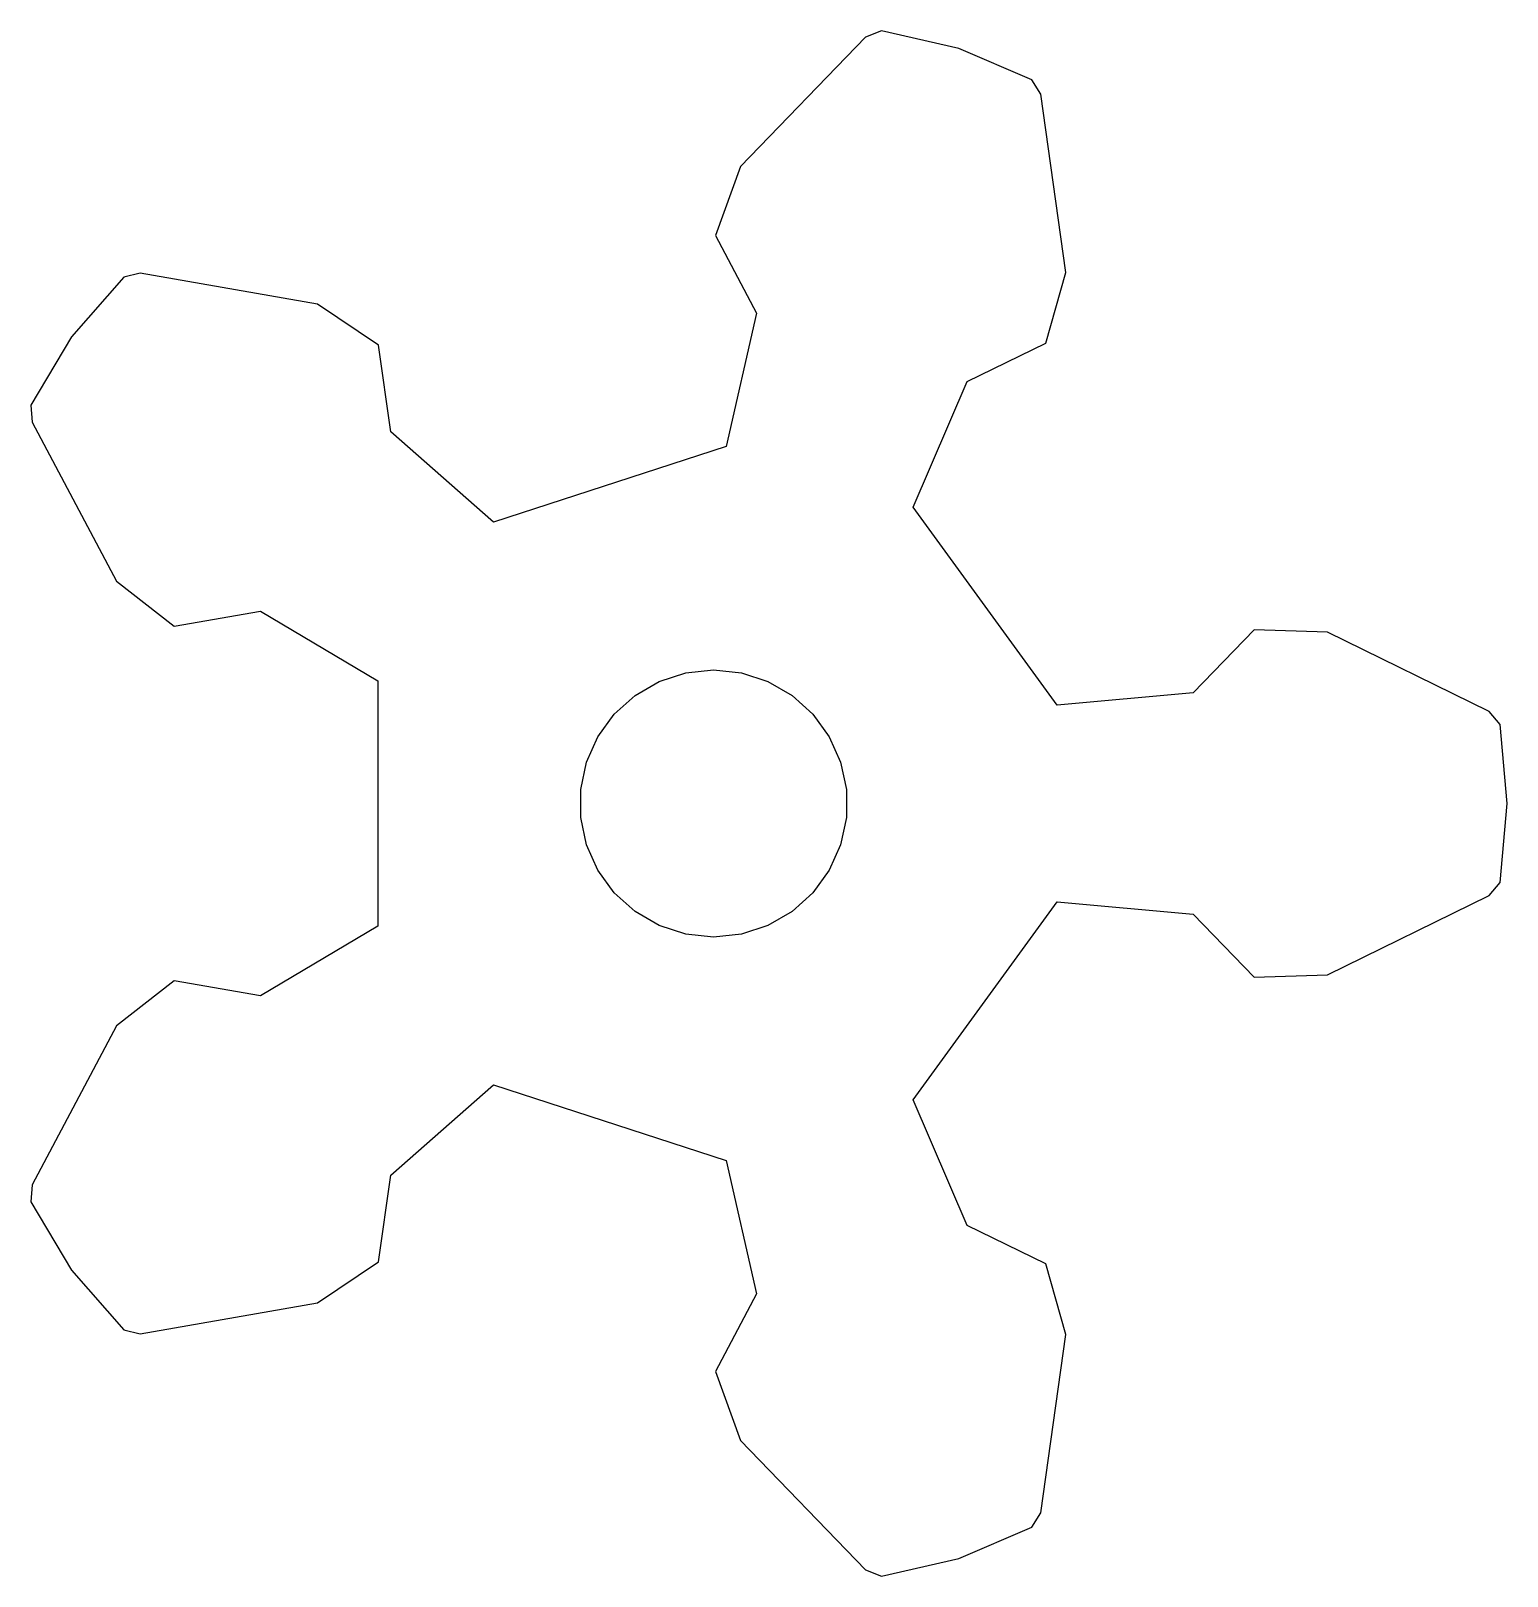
# Model space of a CAD drawing. Header units: metres. Extents: x -7.7 to 8.9, y -8.7 to 8.7.
import ezdxf

# ---------------------------------------------------------------- set-up
doc = ezdxf.new("R2010")
doc.units = ezdxf.units.M

msp = doc.modelspace()

# ---------------------------------------------------------------- linework, layer by layer
for p, q in [((1.886, 8.675), (1.708, 8.603)), ((2.754, 8.476), (1.886, 8.675)), ((1.708, 8.603), (0.303, 7.151)), ((3.573, 8.126), (2.754, 8.476)), ((3.675, 7.964), (3.573, 8.126)), ((3.958, 5.963), (3.675, 7.964)), ((0.303, 7.151), (0.02, 6.376)), ((0.02, 6.376), (0.482, 5.506)), ((-6.624, 5.91), (-7.211, 5.239)), ((-6.439, 5.956), (-6.624, 5.91)), ((-4.448, 5.607), (-6.439, 5.956)), ((3.732, 5.17), (3.958, 5.963)), ((-3.764, 5.147), (-4.448, 5.607)), ((0.482, 5.506), (0.143, 4.01)), ((-7.211, 5.239), (-7.667, 4.474)), ((-3.626, 4.172), (-3.764, 5.147)), ((2.847, 4.738), (3.732, 5.17)), ((2.241, 3.329), (2.847, 4.738)), ((-7.667, 4.474), (-7.654, 4.283)), ((-7.654, 4.283), (-6.707, 2.498)), ((-2.473, 3.16), (-3.626, 4.172)), ((0.143, 4.01), (-2.473, 3.16)), ((3.858, 1.103), (2.241, 3.329)), ((-6.707, 2.498), (-6.058, 1.99)), ((-6.058, 1.99), (-5.088, 2.16)), ((-5.088, 2.16), (-3.77, 1.376)), ((6.071, 1.951), (5.386, 1.243)), ((6.894, 1.922), (6.071, 1.951)), ((8.71, 1.034), (6.894, 1.922)), ((-0.61, 1.37), (-0.312, 1.467)), ((-0.312, 1.467), (0, 1.5)), ((0, 1.5), (0.312, 1.467)), ((0.312, 1.467), (0.61, 1.37)), ((-3.77, 1.376), (-3.77, -1.376)), ((-0.882, 1.214), (-0.61, 1.37)), ((0.61, 1.37), (0.882, 1.214)), ((5.386, 1.243), (3.858, 1.103)), ((-1.115, 1.004), (-0.882, 1.214)), ((0.882, 1.214), (1.115, 1.004)), ((-1.299, 0.75), (-1.115, 1.004)), ((1.115, 1.004), (1.299, 0.75)), ((8.833, 0.887), (8.71, 1.034)), ((8.913, 0), (8.833, 0.887)), ((-1.427, 0.464), (-1.299, 0.75)), ((1.299, 0.75), (1.427, 0.464)), ((-1.492, 0.157), (-1.427, 0.464)), ((1.427, 0.464), (1.492, 0.157)), ((-1.492, -0.157), (-1.492, 0.157)), ((1.492, 0.157), (1.492, -0.157)), ((8.833, -0.887), (8.913, 0)), ((-1.427, -0.464), (-1.492, -0.157)), ((1.492, -0.157), (1.427, -0.464)), ((-1.299, -0.75), (-1.427, -0.464)), ((1.427, -0.464), (1.299, -0.75)), ((-1.115, -1.004), (-1.299, -0.75)), ((1.299, -0.75), (1.115, -1.004)), ((-0.882, -1.214), (-1.115, -1.004)), ((1.115, -1.004), (0.882, -1.214)), ((6.894, -1.922), (8.71, -1.034)), ((8.71, -1.034), (8.833, -0.887)), ((-0.61, -1.37), (-0.882, -1.214)), ((0.882, -1.214), (0.61, -1.37)), ((2.241, -3.329), (3.858, -1.103)), ((3.858, -1.103), (5.386, -1.243)), ((-3.77, -1.376), (-5.088, -2.16)), ((-0.312, -1.467), (-0.61, -1.37)), ((0.61, -1.37), (0.312, -1.467)), ((5.386, -1.243), (6.071, -1.951)), ((0, -1.5), (-0.312, -1.467)), ((0.312, -1.467), (0, -1.5)), ((-6.058, -1.99), (-6.707, -2.498)), ((-5.088, -2.16), (-6.058, -1.99)), ((6.071, -1.951), (6.894, -1.922)), ((-6.707, -2.498), (-7.654, -4.283)), ((-3.626, -4.172), (-2.473, -3.16)), ((-2.473, -3.16), (0.143, -4.01)), ((2.847, -4.738), (2.241, -3.329)), ((0.143, -4.01), (0.482, -5.506)), ((-7.654, -4.283), (-7.667, -4.474)), ((-3.764, -5.147), (-3.626, -4.172)), ((-7.667, -4.474), (-7.211, -5.239)), ((3.732, -5.17), (2.847, -4.738)), ((-4.448, -5.607), (-3.764, -5.147)), ((3.958, -5.963), (3.732, -5.17)), ((-7.211, -5.239), (-6.624, -5.91)), ((0.482, -5.506), (0.02, -6.376)), ((-6.439, -5.956), (-4.448, -5.607)), ((-6.624, -5.91), (-6.439, -5.956)), ((3.675, -7.964), (3.958, -5.963)), ((0.02, -6.376), (0.303, -7.151)), ((0.303, -7.151), (1.708, -8.603)), ((3.573, -8.126), (3.675, -7.964)), ((2.754, -8.476), (3.573, -8.126)), ((1.886, -8.675), (2.754, -8.476)), ((1.708, -8.603), (1.886, -8.675))]:
    msp.add_line(p, q)

doc.saveas('drawing.dxf')
